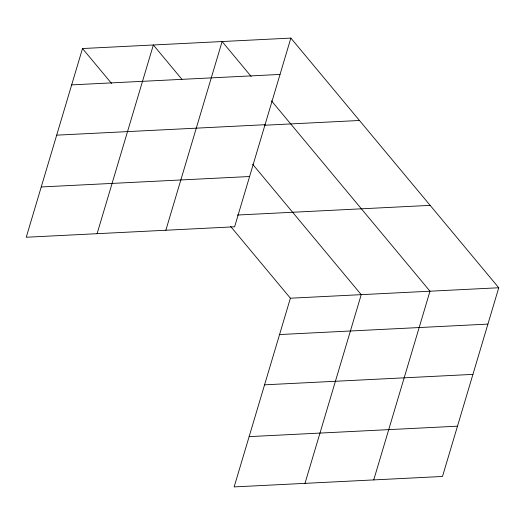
<?xml version="1.0" encoding="UTF-8"?>
<svg xmlns="http://www.w3.org/2000/svg" width="525" height="525" viewBox="0 0 525 525"><rect width="100%" height="100%" fill="white"/><g stroke="black" fill="none" stroke-linecap="round" stroke-linejoin="round"><path stroke-width="0.79" d="M82.504 48.536L26.25 237.241L234.609 226.793L290.863 38.089L82.504 48.536L111.608 83.488M97.092 233.691L153.346 44.986L181.932 79.314M165.847 230.245L222.108 41.534L251.206 76.493M230.626 226.426L290.391 298.207L234.137 486.911L442.496 476.464L498.75 287.759L290.863 38.089M304.979 483.361L361.233 294.656L252.61 164.2M373.734 479.909L429.995 291.204L271.478 100.833M71.669 84.879L280.028 74.432M56.68 135.161L265.04 124.714M264.515 125.239L359.467 120.481M41.239 186.959L249.598 176.518M237.261 215.04L430.146 205.367M290.391 298.207L498.75 287.759M279.556 334.55L487.915 324.102M264.567 384.825L472.927 374.384M249.126 436.629L457.485 426.188"/></g></svg>
